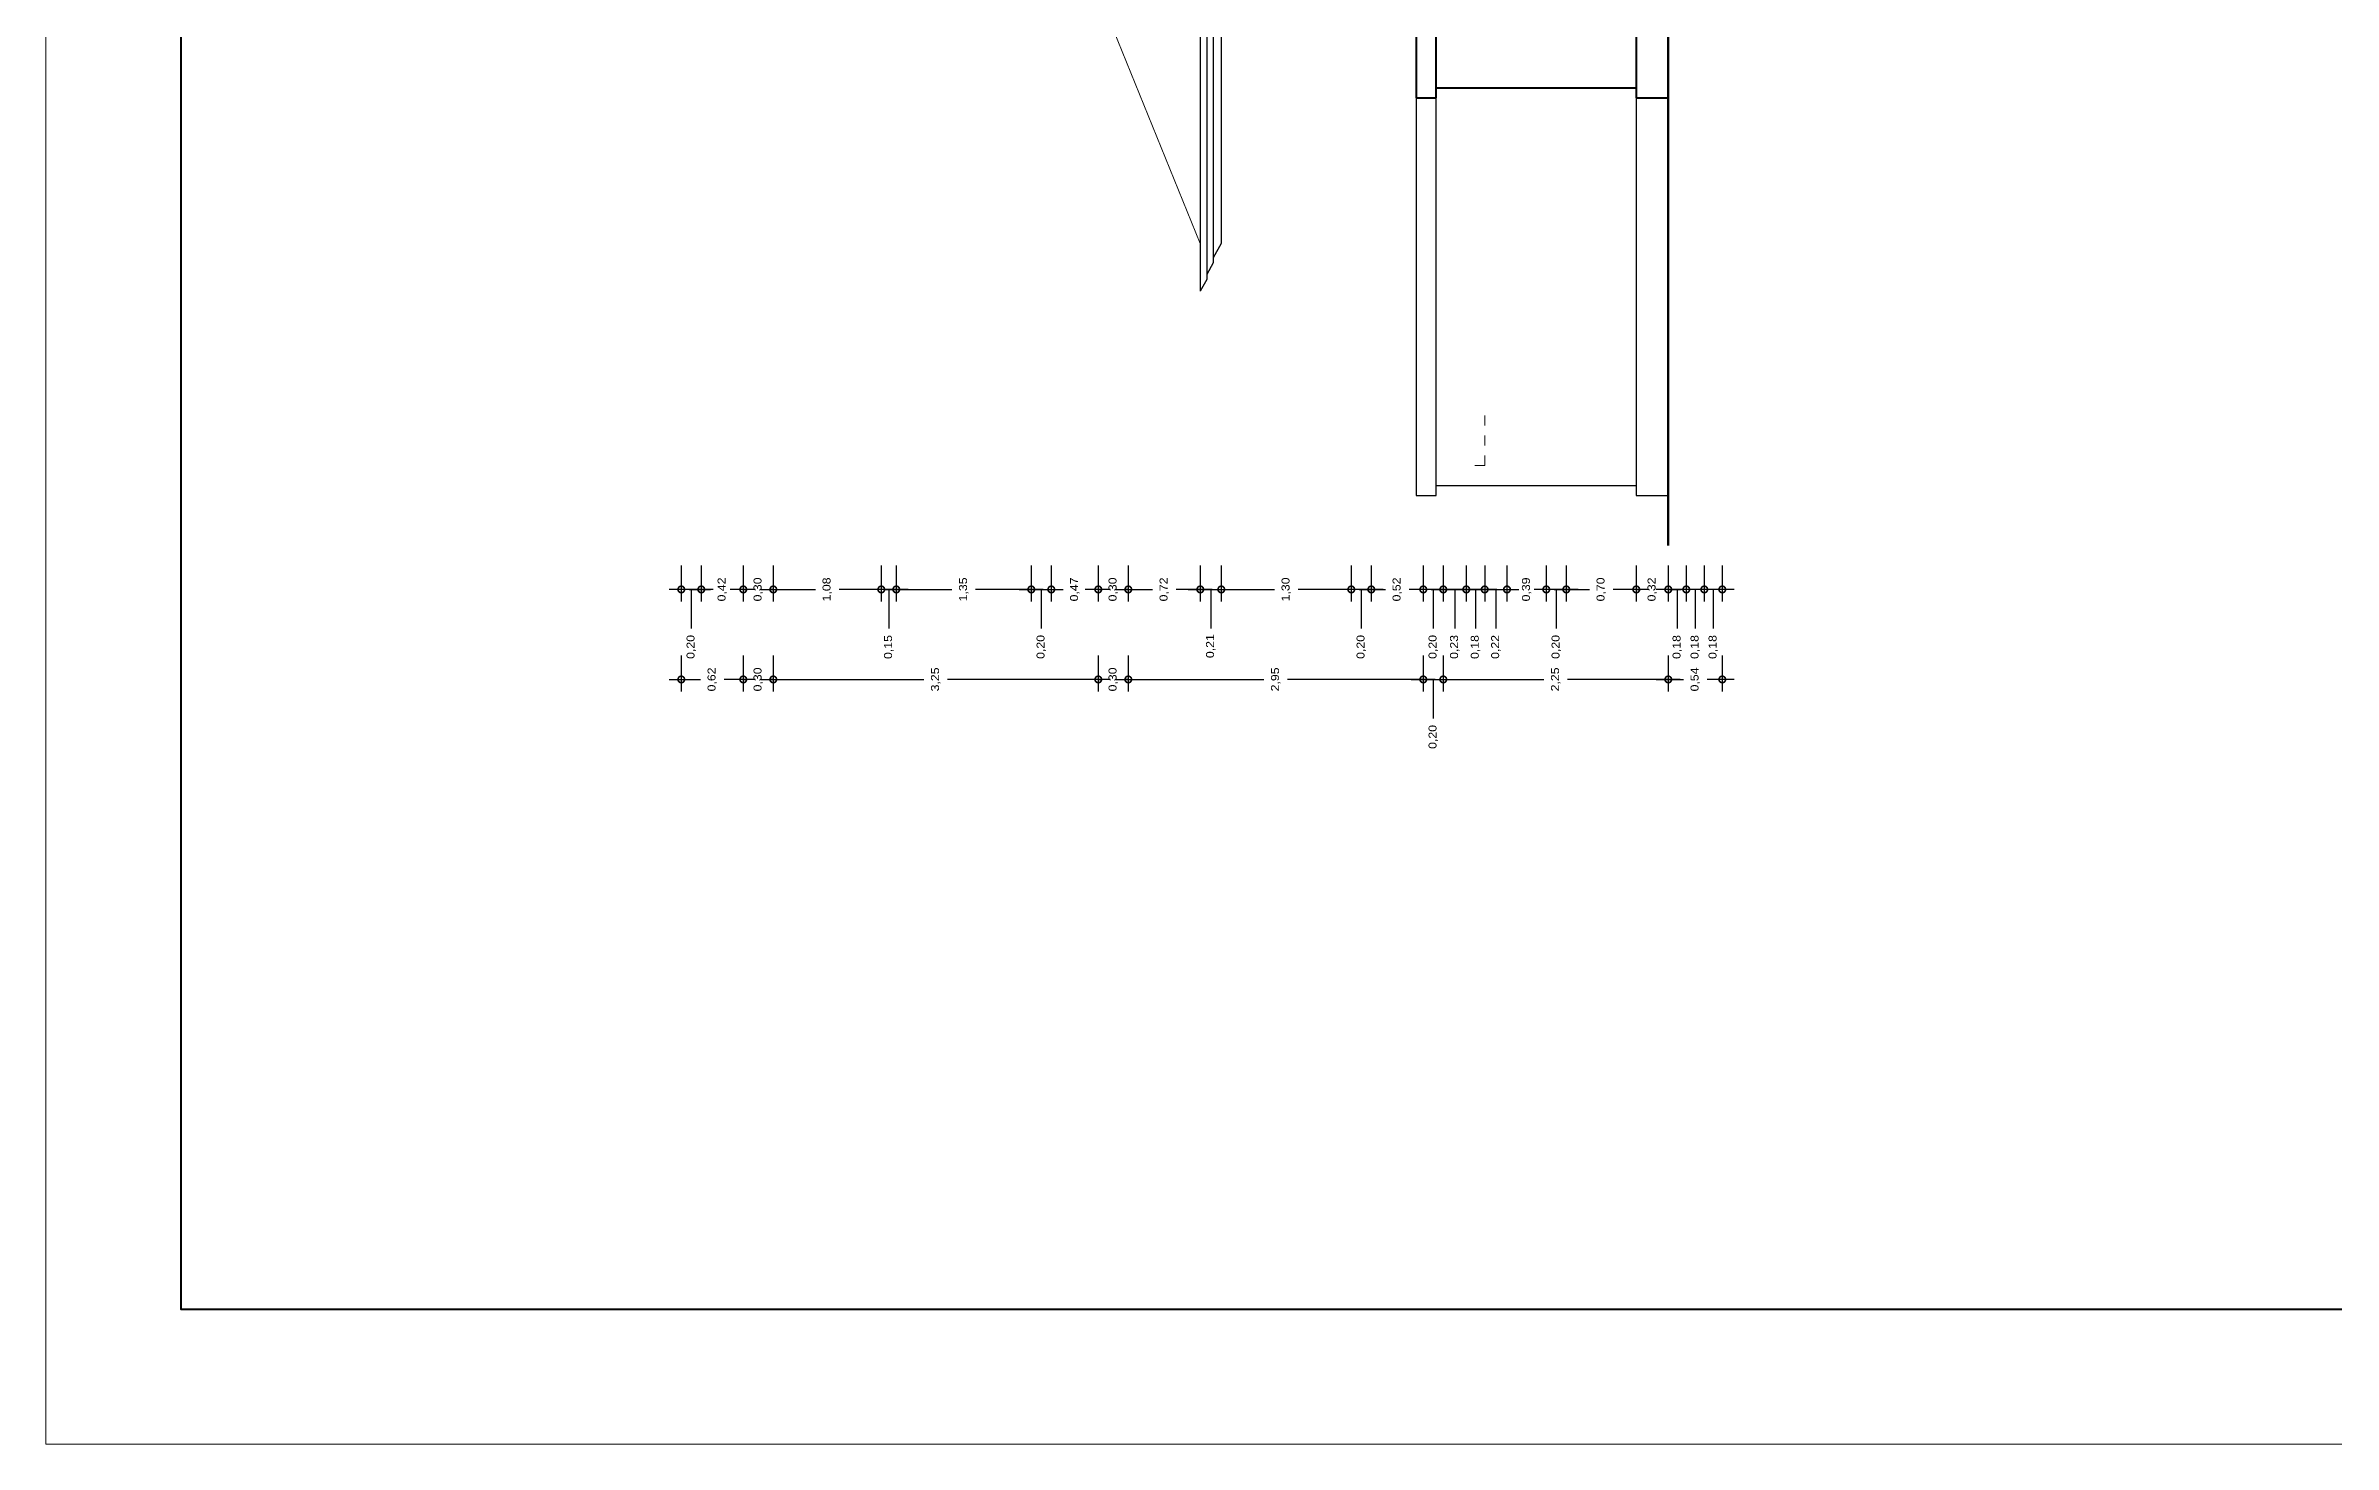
# Model space of a CAD drawing. Header units: millimetres. Extents: x -1459 to -1413, y -119 to 301.
# Drawn here: x -1459.03 to -1436.15, y 165.21 to 179.2 of the extents above; entities that cross this region are included whole.
import ezdxf

# ---------------------------------------------------------------- set-up
doc = ezdxf.new("R2010")
doc.units = ezdxf.units.MM
doc.linetypes.add('RAYITAS', pattern=[0.375, 0.25, -0.125])
doc.layers.get('0').update_dxf_attribs({"lineweight": 0})
doc.layers.get('Defpoints').update_dxf_attribs({"lineweight": 5})
for name, color, linetype, lineweight in [('CORTE PLUMA 5', 5, 'Continuous', 40), ('COTAS', 190, 'Continuous', 9), ('MURO CORTADO', 1, 'Continuous', 60), ('PLUMA 3', 30, 'Continuous', 20), ('PLUMA 4', 8, 'Continuous', 30), ('PROYECCIONES', 40, 'RAYITAS', 13), ('ROTULO', 7, 'Continuous', 5)]:
    doc.layers.add(name, color=color, linetype=linetype, lineweight=lineweight)
doc.styles.add('ARIAL DERECHO', font='arial.ttf', dxfattribs={"width": 1.1})
doc.dimstyles.new('COTAS 50 OK', dxfattribs={"dimtxt": 0.08, "dimasz": 0.13, "dimexe": 0.12, "dimexo": 0.2, "dimgap": 0.07, "dimtad": 0, "dimtih": 1, "dimtoh": 1, "dimzin": 0, "dimtxsty": 'ARIAL DERECHO', "dimblk": 'DOTSMALL', "dimcen": 0.15, "dimdle": 0.12, "dimadec": 0, "dimazin": 0, "dimtfac": 1, "dimtmove": 1, "dimatfit": 3, "dimfxl": 1, "dimtzin": 0, "dimarcsym": 0})

# ---------------------------------------------------------------- blocks, each defined once
blk = doc.blocks.new('_DotSmall')
at = {"color": 0, "linetype": 'ByBlock', "const_width": 0.5}
blk.add_lwpolyline([(-0.0625, 0, 1), (0.0625, 0, 1)], format="xyb", close=True, dxfattribs=at)
blk = doc.blocks.new('*D617')
at = {"layer": 'COTAS', "color": 0, "lineweight": -2}
for p, q in [((-1445.253, 173.102), (-1445.253, 172.742)), ((-1445.053, 173.102), (-1445.053, 172.742)), ((-1445.373, 172.862), (-1444.933, 172.862)), ((-1445.153, 172.862), (-1445.153, 172.611)), ((-1445.153, 172.611), (-1445.153, 172.471))]:
    blk.add_line(p, q, dxfattribs=at)
at = {"layer": 'Defpoints', "color": 0}
for p in [(-1445.253, 173.302), (-1445.053, 173.302), (-1445.053, 172.862)]:
    blk.add_point(p, dxfattribs=at)
at = {"layer": 'COTAS', "color": 0, "lineweight": -2, "xscale": 0.13, "yscale": 0.13, "zscale": 0.13, "rotation": 180}
blk.add_blockref('_DotSmall', (-1445.253, 172.862), dxfattribs=at)
at = {"layer": 'COTAS', "color": 0, "lineweight": -2, "xscale": 0.13, "yscale": 0.13, "zscale": 0.13}
blk.add_blockref('_DotSmall', (-1445.053, 172.862), dxfattribs=at)
at = {"layer": 'COTAS', "color": 0, "insert": (-1445.153, 172.287), "char_height": 0.08, "attachment_point": 5, "rotation": 90, "style": 'ARIAL DERECHO'}
blk.add_mtext('0,20', dxfattribs=at)
blk = doc.blocks.new('*D618')
at = {"layer": 'COTAS', "color": 0, "lineweight": -2}
for p, q in [((-1445.053, 173.102), (-1445.053, 172.742)), ((-1442.803, 173.102), (-1442.803, 172.742)), ((-1445.173, 172.862), (-1444.046, 172.862)), ((-1442.683, 172.862), (-1443.81, 172.862))]:
    blk.add_line(p, q, dxfattribs=at)
at = {"layer": 'Defpoints', "color": 0}
for p in [(-1445.053, 173.302), (-1442.803, 173.302), (-1442.803, 172.862)]:
    blk.add_point(p, dxfattribs=at)
at = {"layer": 'COTAS', "color": 0, "lineweight": -2, "xscale": 0.13, "yscale": 0.13, "zscale": 0.13, "rotation": 180}
blk.add_blockref('_DotSmall', (-1445.053, 172.862), dxfattribs=at)
at = {"layer": 'COTAS', "color": 0, "lineweight": -2, "xscale": 0.13, "yscale": 0.13, "zscale": 0.13}
blk.add_blockref('_DotSmall', (-1442.803, 172.862), dxfattribs=at)
at = {"layer": 'COTAS', "color": 0, "insert": (-1443.928, 172.862), "char_height": 0.08, "attachment_point": 5, "rotation": 90, "style": 'ARIAL DERECHO'}
blk.add_mtext('2,25', dxfattribs=at)
blk = doc.blocks.new('*D597')
at = {"layer": 'COTAS', "color": 0, "lineweight": -2}
for p, q in [((-1445.253, 174.002), (-1445.253, 173.642)), ((-1445.053, 174.002), (-1445.053, 173.642)), ((-1444.933, 173.762), (-1445.373, 173.762)), ((-1445.153, 173.762), (-1445.153, 173.511)), ((-1445.153, 173.511), (-1445.153, 173.371))]:
    blk.add_line(p, q, dxfattribs=at)
at = {"layer": 'Defpoints', "color": 0}
for p in [(-1445.253, 174.202), (-1445.053, 174.202), (-1445.253, 173.762)]:
    blk.add_point(p, dxfattribs=at)
at = {"layer": 'COTAS', "color": 0, "lineweight": -2, "xscale": 0.13, "yscale": 0.13, "zscale": 0.13, "rotation": 180}
blk.add_blockref('_DotSmall', (-1445.253, 173.762), dxfattribs=at)
at = {"layer": 'COTAS', "color": 0, "lineweight": -2, "xscale": 0.13, "yscale": 0.13, "zscale": 0.13}
blk.add_blockref('_DotSmall', (-1445.053, 173.762), dxfattribs=at)
at = {"layer": 'COTAS', "color": 0, "insert": (-1445.153, 173.187), "char_height": 0.08, "attachment_point": 5, "rotation": 90, "style": 'ARIAL DERECHO'}
blk.add_mtext('0,20', dxfattribs=at)
blk = doc.blocks.new('*D598')
at = {"layer": 'COTAS', "color": 0, "lineweight": -2}
for p, q in [((-1451.753, 173.102), (-1451.753, 172.742)), ((-1448.503, 173.102), (-1448.503, 172.742)), ((-1451.873, 172.862), (-1450.246, 172.862)), ((-1448.383, 172.862), (-1450.01, 172.862))]:
    blk.add_line(p, q, dxfattribs=at)
at = {"layer": 'Defpoints', "color": 0}
for p in [(-1451.753, 173.302), (-1448.503, 173.302), (-1448.503, 172.862)]:
    blk.add_point(p, dxfattribs=at)
at = {"layer": 'COTAS', "color": 0, "lineweight": -2, "xscale": 0.13, "yscale": 0.13, "zscale": 0.13, "rotation": 180}
blk.add_blockref('_DotSmall', (-1451.753, 172.862), dxfattribs=at)
at = {"layer": 'COTAS', "color": 0, "lineweight": -2, "xscale": 0.13, "yscale": 0.13, "zscale": 0.13}
blk.add_blockref('_DotSmall', (-1448.503, 172.862), dxfattribs=at)
at = {"layer": 'COTAS', "color": 0, "insert": (-1450.128, 172.862), "char_height": 0.08, "attachment_point": 5, "rotation": 90, "style": 'ARIAL DERECHO'}
blk.add_mtext('3,25', dxfattribs=at)
blk = doc.blocks.new('*D599')
at = {"layer": 'COTAS', "color": 0, "lineweight": -2}
for p, q in [((-1452.673, 174.002), (-1452.673, 173.642)), ((-1452.473, 174.002), (-1452.473, 173.642)), ((-1452.353, 173.762), (-1452.793, 173.762)), ((-1452.573, 173.762), (-1452.573, 173.511)), ((-1452.573, 173.511), (-1452.573, 173.371))]:
    blk.add_line(p, q, dxfattribs=at)
at = {"layer": 'Defpoints', "color": 0}
for p in [(-1452.673, 174.202), (-1452.473, 174.202), (-1452.673, 173.762)]:
    blk.add_point(p, dxfattribs=at)
at = {"layer": 'COTAS', "color": 0, "lineweight": -2, "xscale": 0.13, "yscale": 0.13, "zscale": 0.13, "rotation": 180}
blk.add_blockref('_DotSmall', (-1452.673, 173.762), dxfattribs=at)
at = {"layer": 'COTAS', "color": 0, "lineweight": -2, "xscale": 0.13, "yscale": 0.13, "zscale": 0.13}
blk.add_blockref('_DotSmall', (-1452.473, 173.762), dxfattribs=at)
at = {"layer": 'COTAS', "color": 0, "insert": (-1452.573, 173.187), "char_height": 0.08, "attachment_point": 5, "rotation": 90, "style": 'ARIAL DERECHO'}
blk.add_mtext('0,20', dxfattribs=at)
blk = doc.blocks.new('*D600')
at = {"layer": 'COTAS', "color": 0, "lineweight": -2}
for p, q in [((-1452.053, 174.002), (-1452.053, 173.642)), ((-1451.753, 174.002), (-1451.753, 173.642)), ((-1452.053, 173.762), (-1452.183, 173.762)), ((-1452.053, 173.762), (-1452.021, 173.762)), ((-1451.753, 173.762), (-1451.785, 173.762)), ((-1451.753, 173.762), (-1451.623, 173.762))]:
    blk.add_line(p, q, dxfattribs=at)
at = {"layer": 'Defpoints', "color": 0}
for p in [(-1452.053, 174.202), (-1451.753, 174.202), (-1451.753, 173.762)]:
    blk.add_point(p, dxfattribs=at)
at = {"layer": 'COTAS', "color": 0, "lineweight": -2, "xscale": 0.13, "yscale": 0.13, "zscale": 0.13}
blk.add_blockref('_DotSmall', (-1452.053, 173.762), dxfattribs=at)
at = {"layer": 'COTAS', "color": 0, "lineweight": -2, "xscale": 0.13, "yscale": 0.13, "zscale": 0.13, "rotation": 180}
blk.add_blockref('_DotSmall', (-1451.753, 173.762), dxfattribs=at)
at = {"layer": 'COTAS', "color": 0, "insert": (-1451.903, 173.762), "char_height": 0.08, "attachment_point": 5, "rotation": 90, "style": 'ARIAL DERECHO'}
blk.add_mtext('0,30', dxfattribs=at)
blk = doc.blocks.new('*D601')
at = {"layer": 'COTAS', "color": 0, "lineweight": -2}
for p, q in [((-1452.473, 174.002), (-1452.473, 173.642)), ((-1452.053, 174.002), (-1452.053, 173.642)), ((-1452.593, 173.762), (-1452.381, 173.762)), ((-1451.933, 173.762), (-1452.145, 173.762))]:
    blk.add_line(p, q, dxfattribs=at)
at = {"layer": 'Defpoints', "color": 0}
for p in [(-1452.473, 174.202), (-1452.053, 174.202), (-1452.473, 173.762)]:
    blk.add_point(p, dxfattribs=at)
at = {"layer": 'COTAS', "color": 0, "lineweight": -2, "xscale": 0.13, "yscale": 0.13, "zscale": 0.13, "rotation": 180}
blk.add_blockref('_DotSmall', (-1452.473, 173.762), dxfattribs=at)
at = {"layer": 'COTAS', "color": 0, "lineweight": -2, "xscale": 0.13, "yscale": 0.13, "zscale": 0.13}
blk.add_blockref('_DotSmall', (-1452.053, 173.762), dxfattribs=at)
at = {"layer": 'COTAS', "color": 0, "insert": (-1452.263, 173.762), "char_height": 0.08, "attachment_point": 5, "rotation": 90, "style": 'ARIAL DERECHO'}
blk.add_mtext('0,42', dxfattribs=at)
blk = doc.blocks.new('*D602')
at = {"layer": 'COTAS', "color": 0, "lineweight": -2}
for p, q in [((-1452.053, 173.102), (-1452.053, 172.742)), ((-1451.753, 173.102), (-1451.753, 172.742)), ((-1452.053, 172.862), (-1452.183, 172.862)), ((-1452.053, 172.862), (-1452.021, 172.862)), ((-1451.753, 172.862), (-1451.785, 172.862)), ((-1451.753, 172.862), (-1451.623, 172.862))]:
    blk.add_line(p, q, dxfattribs=at)
at = {"layer": 'Defpoints', "color": 0}
for p in [(-1452.053, 173.302), (-1451.753, 173.302), (-1452.053, 172.862)]:
    blk.add_point(p, dxfattribs=at)
at = {"layer": 'COTAS', "color": 0, "lineweight": -2, "xscale": 0.13, "yscale": 0.13, "zscale": 0.13}
blk.add_blockref('_DotSmall', (-1452.053, 172.862), dxfattribs=at)
at = {"layer": 'COTAS', "color": 0, "lineweight": -2, "xscale": 0.13, "yscale": 0.13, "zscale": 0.13, "rotation": 180}
blk.add_blockref('_DotSmall', (-1451.753, 172.862), dxfattribs=at)
at = {"layer": 'COTAS', "color": 0, "insert": (-1451.903, 172.862), "char_height": 0.08, "attachment_point": 5, "rotation": 90, "style": 'ARIAL DERECHO'}
blk.add_mtext('0,30', dxfattribs=at)
blk = doc.blocks.new('*D603')
at = {"layer": 'COTAS', "color": 0, "lineweight": -2}
for p, q in [((-1452.673, 173.102), (-1452.673, 172.742)), ((-1452.053, 173.102), (-1452.053, 172.742)), ((-1452.793, 172.862), (-1452.481, 172.862)), ((-1451.933, 172.862), (-1452.245, 172.862))]:
    blk.add_line(p, q, dxfattribs=at)
at = {"layer": 'Defpoints', "color": 0}
for p in [(-1452.673, 173.302), (-1452.053, 173.302), (-1452.673, 172.862)]:
    blk.add_point(p, dxfattribs=at)
at = {"layer": 'COTAS', "color": 0, "lineweight": -2, "xscale": 0.13, "yscale": 0.13, "zscale": 0.13, "rotation": 180}
blk.add_blockref('_DotSmall', (-1452.673, 172.862), dxfattribs=at)
at = {"layer": 'COTAS', "color": 0, "lineweight": -2, "xscale": 0.13, "yscale": 0.13, "zscale": 0.13}
blk.add_blockref('_DotSmall', (-1452.053, 172.862), dxfattribs=at)
at = {"layer": 'COTAS', "color": 0, "insert": (-1452.363, 172.862), "char_height": 0.08, "attachment_point": 5, "rotation": 90, "style": 'ARIAL DERECHO'}
blk.add_mtext('0,62', dxfattribs=at)
blk = doc.blocks.new('*D604')
at = {"layer": 'COTAS', "color": 0, "lineweight": -2}
for p, q in [((-1448.973, 174.002), (-1448.973, 173.642)), ((-1448.503, 174.002), (-1448.503, 173.642)), ((-1449.093, 173.762), (-1448.856, 173.762)), ((-1448.383, 173.762), (-1448.62, 173.762))]:
    blk.add_line(p, q, dxfattribs=at)
at = {"layer": 'Defpoints', "color": 0}
for p in [(-1448.973, 174.202), (-1448.503, 174.202), (-1448.503, 173.762)]:
    blk.add_point(p, dxfattribs=at)
at = {"layer": 'COTAS', "color": 0, "lineweight": -2, "xscale": 0.13, "yscale": 0.13, "zscale": 0.13, "rotation": 180}
blk.add_blockref('_DotSmall', (-1448.973, 173.762), dxfattribs=at)
at = {"layer": 'COTAS', "color": 0, "lineweight": -2, "xscale": 0.13, "yscale": 0.13, "zscale": 0.13}
blk.add_blockref('_DotSmall', (-1448.503, 173.762), dxfattribs=at)
at = {"layer": 'COTAS', "color": 0, "insert": (-1448.738, 173.762), "char_height": 0.08, "attachment_point": 5, "rotation": 90, "style": 'ARIAL DERECHO'}
blk.add_mtext('0,47', dxfattribs=at)
blk = doc.blocks.new('*D605')
at = {"layer": 'COTAS', "color": 0, "lineweight": -2}
for p, q in [((-1449.173, 174.002), (-1449.173, 173.642)), ((-1448.973, 174.002), (-1448.973, 173.642)), ((-1449.293, 173.762), (-1448.853, 173.762)), ((-1449.073, 173.762), (-1449.073, 173.511)), ((-1449.073, 173.511), (-1449.073, 173.371))]:
    blk.add_line(p, q, dxfattribs=at)
at = {"layer": 'Defpoints', "color": 0}
for p in [(-1449.173, 174.202), (-1448.973, 174.202), (-1448.973, 173.762)]:
    blk.add_point(p, dxfattribs=at)
at = {"layer": 'COTAS', "color": 0, "lineweight": -2, "xscale": 0.13, "yscale": 0.13, "zscale": 0.13, "rotation": 180}
blk.add_blockref('_DotSmall', (-1449.173, 173.762), dxfattribs=at)
at = {"layer": 'COTAS', "color": 0, "lineweight": -2, "xscale": 0.13, "yscale": 0.13, "zscale": 0.13}
blk.add_blockref('_DotSmall', (-1448.973, 173.762), dxfattribs=at)
at = {"layer": 'COTAS', "color": 0, "insert": (-1449.073, 173.187), "char_height": 0.08, "attachment_point": 5, "rotation": 90, "style": 'ARIAL DERECHO'}
blk.add_mtext('0,20', dxfattribs=at)
blk = doc.blocks.new('*D606')
at = {"layer": 'COTAS', "color": 0, "lineweight": -2}
for p, q in [((-1451.753, 174.002), (-1451.753, 173.642)), ((-1450.673, 174.002), (-1450.673, 173.642)), ((-1451.873, 173.762), (-1451.331, 173.762)), ((-1450.553, 173.762), (-1451.095, 173.762))]:
    blk.add_line(p, q, dxfattribs=at)
at = {"layer": 'Defpoints', "color": 0}
for p in [(-1451.753, 174.202), (-1450.673, 174.202), (-1451.753, 173.762)]:
    blk.add_point(p, dxfattribs=at)
at = {"layer": 'COTAS', "color": 0, "lineweight": -2, "xscale": 0.13, "yscale": 0.13, "zscale": 0.13, "rotation": 180}
blk.add_blockref('_DotSmall', (-1451.753, 173.762), dxfattribs=at)
at = {"layer": 'COTAS', "color": 0, "lineweight": -2, "xscale": 0.13, "yscale": 0.13, "zscale": 0.13}
blk.add_blockref('_DotSmall', (-1450.673, 173.762), dxfattribs=at)
at = {"layer": 'COTAS', "color": 0, "insert": (-1451.213, 173.762), "char_height": 0.08, "attachment_point": 5, "rotation": 90, "style": 'ARIAL DERECHO'}
blk.add_mtext('1,08', dxfattribs=at)
blk = doc.blocks.new('*D607')
at = {"layer": 'COTAS', "color": 0, "lineweight": -2}
for p, q in [((-1450.673, 174.002), (-1450.673, 173.642)), ((-1450.523, 174.002), (-1450.523, 173.642)), ((-1450.403, 173.762), (-1450.793, 173.762)), ((-1450.598, 173.762), (-1450.598, 173.511)), ((-1450.598, 173.511), (-1450.598, 173.371))]:
    blk.add_line(p, q, dxfattribs=at)
at = {"layer": 'Defpoints', "color": 0}
for p in [(-1450.673, 174.202), (-1450.523, 174.202), (-1450.673, 173.762)]:
    blk.add_point(p, dxfattribs=at)
at = {"layer": 'COTAS', "color": 0, "lineweight": -2, "xscale": 0.13, "yscale": 0.13, "zscale": 0.13, "rotation": 180}
blk.add_blockref('_DotSmall', (-1450.673, 173.762), dxfattribs=at)
at = {"layer": 'COTAS', "color": 0, "lineweight": -2, "xscale": 0.13, "yscale": 0.13, "zscale": 0.13}
blk.add_blockref('_DotSmall', (-1450.523, 173.762), dxfattribs=at)
at = {"layer": 'COTAS', "color": 0, "insert": (-1450.598, 173.186), "char_height": 0.08, "attachment_point": 5, "rotation": 90, "style": 'ARIAL DERECHO'}
blk.add_mtext('0,15', dxfattribs=at)
blk = doc.blocks.new('*D608')
at = {"layer": 'COTAS', "color": 0, "lineweight": -2}
for p, q in [((-1450.523, 174.002), (-1450.523, 173.642)), ((-1449.173, 174.002), (-1449.173, 173.642)), ((-1450.643, 173.762), (-1449.966, 173.762)), ((-1449.053, 173.762), (-1449.73, 173.762))]:
    blk.add_line(p, q, dxfattribs=at)
at = {"layer": 'Defpoints', "color": 0}
for p in [(-1450.523, 174.202), (-1449.173, 174.202), (-1449.173, 173.762)]:
    blk.add_point(p, dxfattribs=at)
at = {"layer": 'COTAS', "color": 0, "lineweight": -2, "xscale": 0.13, "yscale": 0.13, "zscale": 0.13, "rotation": 180}
blk.add_blockref('_DotSmall', (-1450.523, 173.762), dxfattribs=at)
at = {"layer": 'COTAS', "color": 0, "lineweight": -2, "xscale": 0.13, "yscale": 0.13, "zscale": 0.13}
blk.add_blockref('_DotSmall', (-1449.173, 173.762), dxfattribs=at)
at = {"layer": 'COTAS', "color": 0, "insert": (-1449.848, 173.762), "char_height": 0.08, "attachment_point": 5, "rotation": 90, "style": 'ARIAL DERECHO'}
blk.add_mtext('1,35', dxfattribs=at)
blk = doc.blocks.new('*D609')
at = {"layer": 'COTAS', "color": 0, "lineweight": -2}
for p, q in [((-1447.483, 174.002), (-1447.483, 173.642)), ((-1447.273, 174.002), (-1447.273, 173.642)), ((-1447.603, 173.762), (-1447.153, 173.762)), ((-1447.378, 173.762), (-1447.378, 173.511)), ((-1447.378, 173.511), (-1447.378, 173.371))]:
    blk.add_line(p, q, dxfattribs=at)
at = {"layer": 'Defpoints', "color": 0}
for p in [(-1447.483, 174.202), (-1447.273, 174.202), (-1447.273, 173.762)]:
    blk.add_point(p, dxfattribs=at)
at = {"layer": 'COTAS', "color": 0, "lineweight": -2, "xscale": 0.13, "yscale": 0.13, "zscale": 0.13, "rotation": 180}
blk.add_blockref('_DotSmall', (-1447.483, 173.762), dxfattribs=at)
at = {"layer": 'COTAS', "color": 0, "lineweight": -2, "xscale": 0.13, "yscale": 0.13, "zscale": 0.13}
blk.add_blockref('_DotSmall', (-1447.273, 173.762), dxfattribs=at)
at = {"layer": 'COTAS', "color": 0, "insert": (-1447.378, 173.195), "char_height": 0.08, "attachment_point": 5, "rotation": 90, "style": 'ARIAL DERECHO'}
blk.add_mtext('0,21', dxfattribs=at)
blk = doc.blocks.new('*D610')
at = {"layer": 'COTAS', "color": 0, "lineweight": -2}
for p, q in [((-1447.273, 174.002), (-1447.273, 173.642)), ((-1445.973, 174.002), (-1445.973, 173.642)), ((-1447.393, 173.762), (-1446.741, 173.762)), ((-1445.853, 173.762), (-1446.505, 173.762))]:
    blk.add_line(p, q, dxfattribs=at)
at = {"layer": 'Defpoints', "color": 0}
for p in [(-1447.273, 174.202), (-1445.973, 174.202), (-1447.273, 173.762)]:
    blk.add_point(p, dxfattribs=at)
at = {"layer": 'COTAS', "color": 0, "lineweight": -2, "xscale": 0.13, "yscale": 0.13, "zscale": 0.13, "rotation": 180}
blk.add_blockref('_DotSmall', (-1447.273, 173.762), dxfattribs=at)
at = {"layer": 'COTAS', "color": 0, "lineweight": -2, "xscale": 0.13, "yscale": 0.13, "zscale": 0.13}
blk.add_blockref('_DotSmall', (-1445.973, 173.762), dxfattribs=at)
at = {"layer": 'COTAS', "color": 0, "insert": (-1446.623, 173.762), "char_height": 0.08, "attachment_point": 5, "rotation": 90, "style": 'ARIAL DERECHO'}
blk.add_mtext('1,30', dxfattribs=at)
blk = doc.blocks.new('*D611')
at = {"layer": 'COTAS', "color": 0, "lineweight": -2}
for p, q in [((-1445.973, 174.002), (-1445.973, 173.642)), ((-1445.773, 174.002), (-1445.773, 173.642)), ((-1445.653, 173.762), (-1446.093, 173.762)), ((-1445.873, 173.762), (-1445.873, 173.511)), ((-1445.873, 173.511), (-1445.873, 173.371))]:
    blk.add_line(p, q, dxfattribs=at)
at = {"layer": 'Defpoints', "color": 0}
for p in [(-1445.973, 174.202), (-1445.773, 174.202), (-1445.973, 173.762)]:
    blk.add_point(p, dxfattribs=at)
at = {"layer": 'COTAS', "color": 0, "lineweight": -2, "xscale": 0.13, "yscale": 0.13, "zscale": 0.13, "rotation": 180}
blk.add_blockref('_DotSmall', (-1445.973, 173.762), dxfattribs=at)
at = {"layer": 'COTAS', "color": 0, "lineweight": -2, "xscale": 0.13, "yscale": 0.13, "zscale": 0.13}
blk.add_blockref('_DotSmall', (-1445.773, 173.762), dxfattribs=at)
at = {"layer": 'COTAS', "color": 0, "insert": (-1445.873, 173.187), "char_height": 0.08, "attachment_point": 5, "rotation": 90, "style": 'ARIAL DERECHO'}
blk.add_mtext('0,20', dxfattribs=at)
blk = doc.blocks.new('*D612')
at = {"layer": 'COTAS', "color": 0, "lineweight": -2}
for p, q in [((-1445.773, 174.002), (-1445.773, 173.642)), ((-1445.253, 174.002), (-1445.253, 173.642)), ((-1445.893, 173.762), (-1445.631, 173.762)), ((-1445.133, 173.762), (-1445.395, 173.762))]:
    blk.add_line(p, q, dxfattribs=at)
at = {"layer": 'Defpoints', "color": 0}
for p in [(-1445.773, 174.202), (-1445.253, 174.202), (-1445.773, 173.762)]:
    blk.add_point(p, dxfattribs=at)
at = {"layer": 'COTAS', "color": 0, "lineweight": -2, "xscale": 0.13, "yscale": 0.13, "zscale": 0.13, "rotation": 180}
blk.add_blockref('_DotSmall', (-1445.773, 173.762), dxfattribs=at)
at = {"layer": 'COTAS', "color": 0, "lineweight": -2, "xscale": 0.13, "yscale": 0.13, "zscale": 0.13}
blk.add_blockref('_DotSmall', (-1445.253, 173.762), dxfattribs=at)
at = {"layer": 'COTAS', "color": 0, "insert": (-1445.513, 173.762), "char_height": 0.08, "attachment_point": 5, "rotation": 90, "style": 'ARIAL DERECHO'}
blk.add_mtext('0,52', dxfattribs=at)
blk = doc.blocks.new('*D613')
at = {"layer": 'COTAS', "color": 0, "lineweight": -2}
for p, q in [((-1444.023, 174.002), (-1444.023, 173.642)), ((-1443.823, 174.002), (-1443.823, 173.642)), ((-1443.703, 173.762), (-1444.143, 173.762)), ((-1443.923, 173.762), (-1443.923, 173.511)), ((-1443.923, 173.511), (-1443.923, 173.371))]:
    blk.add_line(p, q, dxfattribs=at)
at = {"layer": 'Defpoints', "color": 0}
for p in [(-1444.023, 174.202), (-1443.823, 174.202), (-1444.023, 173.762)]:
    blk.add_point(p, dxfattribs=at)
at = {"layer": 'COTAS', "color": 0, "lineweight": -2, "xscale": 0.13, "yscale": 0.13, "zscale": 0.13, "rotation": 180}
blk.add_blockref('_DotSmall', (-1444.023, 173.762), dxfattribs=at)
at = {"layer": 'COTAS', "color": 0, "lineweight": -2, "xscale": 0.13, "yscale": 0.13, "zscale": 0.13}
blk.add_blockref('_DotSmall', (-1443.823, 173.762), dxfattribs=at)
at = {"layer": 'COTAS', "color": 0, "insert": (-1443.923, 173.187), "char_height": 0.08, "attachment_point": 5, "rotation": 90, "style": 'ARIAL DERECHO'}
blk.add_mtext('0,20', dxfattribs=at)
blk = doc.blocks.new('*D614')
at = {"layer": 'COTAS', "color": 0, "lineweight": -2}
for p, q in [((-1443.123, 174.002), (-1443.123, 173.642)), ((-1442.803, 174.002), (-1442.803, 173.642)), ((-1443.123, 173.762), (-1443.253, 173.762)), ((-1443.123, 173.762), (-1443.081, 173.762)), ((-1442.803, 173.762), (-1442.845, 173.762)), ((-1442.803, 173.762), (-1442.673, 173.762))]:
    blk.add_line(p, q, dxfattribs=at)
at = {"layer": 'Defpoints', "color": 0}
for p in [(-1443.123, 174.202), (-1442.803, 174.202), (-1442.803, 173.762)]:
    blk.add_point(p, dxfattribs=at)
at = {"layer": 'COTAS', "color": 0, "lineweight": -2, "xscale": 0.13, "yscale": 0.13, "zscale": 0.13}
blk.add_blockref('_DotSmall', (-1443.123, 173.762), dxfattribs=at)
at = {"layer": 'COTAS', "color": 0, "lineweight": -2, "xscale": 0.13, "yscale": 0.13, "zscale": 0.13, "rotation": 180}
blk.add_blockref('_DotSmall', (-1442.803, 173.762), dxfattribs=at)
at = {"layer": 'COTAS', "color": 0, "insert": (-1442.963, 173.762), "char_height": 0.08, "attachment_point": 5, "rotation": 90, "style": 'ARIAL DERECHO'}
blk.add_mtext('0,32', dxfattribs=at)
blk = doc.blocks.new('*D615')
at = {"layer": 'COTAS', "color": 0, "lineweight": -2}
for p, q in [((-1443.823, 174.002), (-1443.823, 173.642)), ((-1443.123, 174.002), (-1443.123, 173.642)), ((-1443.943, 173.762), (-1443.591, 173.762)), ((-1443.003, 173.762), (-1443.355, 173.762))]:
    blk.add_line(p, q, dxfattribs=at)
at = {"layer": 'Defpoints', "color": 0}
for p in [(-1443.823, 174.202), (-1443.123, 174.202), (-1443.823, 173.762)]:
    blk.add_point(p, dxfattribs=at)
at = {"layer": 'COTAS', "color": 0, "lineweight": -2, "xscale": 0.13, "yscale": 0.13, "zscale": 0.13, "rotation": 180}
blk.add_blockref('_DotSmall', (-1443.823, 173.762), dxfattribs=at)
at = {"layer": 'COTAS', "color": 0, "lineweight": -2, "xscale": 0.13, "yscale": 0.13, "zscale": 0.13}
blk.add_blockref('_DotSmall', (-1443.123, 173.762), dxfattribs=at)
at = {"layer": 'COTAS', "color": 0, "insert": (-1443.473, 173.762), "char_height": 0.08, "attachment_point": 5, "rotation": 90, "style": 'ARIAL DERECHO'}
blk.add_mtext('0,70', dxfattribs=at)
blk = doc.blocks.new('*D616')
at = {"layer": 'COTAS', "color": 0, "lineweight": -2}
for p, q in [((-1442.443, 174.002), (-1442.443, 173.642)), ((-1442.263, 174.002), (-1442.263, 173.642)), ((-1442.143, 173.762), (-1442.563, 173.762)), ((-1442.353, 173.762), (-1442.353, 173.511)), ((-1442.353, 173.511), (-1442.353, 173.371))]:
    blk.add_line(p, q, dxfattribs=at)
at = {"layer": 'Defpoints', "color": 0}
for p in [(-1442.443, 174.202), (-1442.263, 174.202), (-1442.443, 173.762)]:
    blk.add_point(p, dxfattribs=at)
at = {"layer": 'COTAS', "color": 0, "lineweight": -2, "xscale": 0.13, "yscale": 0.13, "zscale": 0.13, "rotation": 180}
blk.add_blockref('_DotSmall', (-1442.443, 173.762), dxfattribs=at)
at = {"layer": 'COTAS', "color": 0, "lineweight": -2, "xscale": 0.13, "yscale": 0.13, "zscale": 0.13}
blk.add_blockref('_DotSmall', (-1442.263, 173.762), dxfattribs=at)
at = {"layer": 'COTAS', "color": 0, "insert": (-1442.353, 173.186), "char_height": 0.08, "attachment_point": 5, "rotation": 90, "style": 'ARIAL DERECHO'}
blk.add_mtext('0,18', dxfattribs=at)
blk = doc.blocks.new('*D621')
at = {"layer": 'COTAS', "color": 0, "lineweight": -2}
for p, q in [((-1444.416, 174.002), (-1444.416, 173.642)), ((-1444.023, 174.002), (-1444.023, 173.642)), ((-1444.536, 173.762), (-1444.338, 173.762)), ((-1443.903, 173.762), (-1444.101, 173.762))]:
    blk.add_line(p, q, dxfattribs=at)
at = {"layer": 'Defpoints', "color": 0}
for p in [(-1444.416, 174.202), (-1444.023, 174.202), (-1444.416, 173.762)]:
    blk.add_point(p, dxfattribs=at)
at = {"layer": 'COTAS', "color": 0, "lineweight": -2, "xscale": 0.13, "yscale": 0.13, "zscale": 0.13, "rotation": 180}
blk.add_blockref('_DotSmall', (-1444.416, 173.762), dxfattribs=at)
at = {"layer": 'COTAS', "color": 0, "lineweight": -2, "xscale": 0.13, "yscale": 0.13, "zscale": 0.13}
blk.add_blockref('_DotSmall', (-1444.023, 173.762), dxfattribs=at)
at = {"layer": 'COTAS', "color": 0, "insert": (-1444.219, 173.762), "char_height": 0.08, "attachment_point": 5, "rotation": 90, "style": 'ARIAL DERECHO'}
blk.add_mtext('0,39', dxfattribs=at)
blk = doc.blocks.new('*D659')
at = {"layer": 'COTAS', "color": 0, "lineweight": -2}
for p, q in [((-1445.053, 174.002), (-1445.053, 173.642)), ((-1444.823, 174.002), (-1444.823, 173.642)), ((-1445.173, 173.762), (-1444.703, 173.762)), ((-1444.938, 173.762), (-1444.938, 173.511)), ((-1444.938, 173.511), (-1444.938, 173.371))]:
    blk.add_line(p, q, dxfattribs=at)
at = {"layer": 'Defpoints', "color": 0}
for p in [(-1445.053, 174.202), (-1444.823, 174.202), (-1444.823, 173.762)]:
    blk.add_point(p, dxfattribs=at)
at = {"layer": 'COTAS', "color": 0, "lineweight": -2, "xscale": 0.13, "yscale": 0.13, "zscale": 0.13, "rotation": 180}
blk.add_blockref('_DotSmall', (-1445.053, 173.762), dxfattribs=at)
at = {"layer": 'COTAS', "color": 0, "lineweight": -2, "xscale": 0.13, "yscale": 0.13, "zscale": 0.13}
blk.add_blockref('_DotSmall', (-1444.823, 173.762), dxfattribs=at)
at = {"layer": 'COTAS', "color": 0, "insert": (-1444.938, 173.187), "char_height": 0.08, "attachment_point": 5, "rotation": 90, "style": 'ARIAL DERECHO'}
blk.add_mtext('0,23', dxfattribs=at)
blk = doc.blocks.new('*D667')
at = {"layer": 'COTAS', "color": 0, "lineweight": -2}
for p, q in [((-1444.639, 174.002), (-1444.639, 173.642)), ((-1444.416, 174.002), (-1444.416, 173.642)), ((-1444.759, 173.762), (-1444.296, 173.762)), ((-1444.527, 173.762), (-1444.527, 173.511)), ((-1444.527, 173.511), (-1444.527, 173.371))]:
    blk.add_line(p, q, dxfattribs=at)
at = {"layer": 'Defpoints', "color": 0}
for p in [(-1444.639, 174.202), (-1444.416, 174.202), (-1444.416, 173.762)]:
    blk.add_point(p, dxfattribs=at)
at = {"layer": 'COTAS', "color": 0, "lineweight": -2, "xscale": 0.13, "yscale": 0.13, "zscale": 0.13, "rotation": 180}
blk.add_blockref('_DotSmall', (-1444.639, 173.762), dxfattribs=at)
at = {"layer": 'COTAS', "color": 0, "lineweight": -2, "xscale": 0.13, "yscale": 0.13, "zscale": 0.13}
blk.add_blockref('_DotSmall', (-1444.416, 173.762), dxfattribs=at)
at = {"layer": 'COTAS', "color": 0, "insert": (-1444.527, 173.187), "char_height": 0.08, "attachment_point": 5, "rotation": 90, "style": 'ARIAL DERECHO'}
blk.add_mtext('0,22', dxfattribs=at)
blk = doc.blocks.new('*D668')
at = {"layer": 'COTAS', "color": 0, "lineweight": -2}
for p, q in [((-1444.823, 174.002), (-1444.823, 173.642)), ((-1444.639, 174.002), (-1444.639, 173.642)), ((-1444.519, 173.762), (-1444.943, 173.762)), ((-1444.731, 173.762), (-1444.731, 173.511)), ((-1444.731, 173.511), (-1444.731, 173.371))]:
    blk.add_line(p, q, dxfattribs=at)
at = {"layer": 'Defpoints', "color": 0}
for p in [(-1444.823, 174.202), (-1444.639, 174.202), (-1444.823, 173.762)]:
    blk.add_point(p, dxfattribs=at)
at = {"layer": 'COTAS', "color": 0, "lineweight": -2, "xscale": 0.13, "yscale": 0.13, "zscale": 0.13, "rotation": 180}
blk.add_blockref('_DotSmall', (-1444.823, 173.762), dxfattribs=at)
at = {"layer": 'COTAS', "color": 0, "lineweight": -2, "xscale": 0.13, "yscale": 0.13, "zscale": 0.13}
blk.add_blockref('_DotSmall', (-1444.639, 173.762), dxfattribs=at)
at = {"layer": 'COTAS', "color": 0, "insert": (-1444.731, 173.186), "char_height": 0.08, "attachment_point": 5, "rotation": 90, "style": 'ARIAL DERECHO'}
blk.add_mtext('0,18', dxfattribs=at)
blk = doc.blocks.new('*D757')
at = {"layer": 'COTAS', "color": 0, "lineweight": -2}
for p, q in [((-1448.503, 174.002), (-1448.503, 173.642)), ((-1448.203, 174.002), (-1448.203, 173.642)), ((-1448.503, 173.762), (-1448.633, 173.762)), ((-1448.503, 173.762), (-1448.471, 173.762)), ((-1448.203, 173.762), (-1448.235, 173.762)), ((-1448.203, 173.762), (-1448.073, 173.762))]:
    blk.add_line(p, q, dxfattribs=at)
at = {"layer": 'Defpoints', "color": 0}
for p in [(-1448.503, 174.202), (-1448.203, 174.202), (-1448.203, 173.762)]:
    blk.add_point(p, dxfattribs=at)
at = {"layer": 'COTAS', "color": 0, "lineweight": -2, "xscale": 0.13, "yscale": 0.13, "zscale": 0.13}
blk.add_blockref('_DotSmall', (-1448.503, 173.762), dxfattribs=at)
at = {"layer": 'COTAS', "color": 0, "lineweight": -2, "xscale": 0.13, "yscale": 0.13, "zscale": 0.13, "rotation": 180}
blk.add_blockref('_DotSmall', (-1448.203, 173.762), dxfattribs=at)
at = {"layer": 'COTAS', "color": 0, "insert": (-1448.353, 173.762), "char_height": 0.08, "attachment_point": 5, "rotation": 90, "style": 'ARIAL DERECHO'}
blk.add_mtext('0,30', dxfattribs=at)
blk = doc.blocks.new('*D758')
at = {"layer": 'COTAS', "color": 0, "lineweight": -2}
for p, q in [((-1448.503, 173.102), (-1448.503, 172.742)), ((-1448.203, 173.102), (-1448.203, 172.742)), ((-1448.503, 172.862), (-1448.633, 172.862)), ((-1448.503, 172.862), (-1448.471, 172.862)), ((-1448.203, 172.862), (-1448.235, 172.862)), ((-1448.203, 172.862), (-1448.073, 172.862))]:
    blk.add_line(p, q, dxfattribs=at)
at = {"layer": 'Defpoints', "color": 0}
for p in [(-1448.503, 173.302), (-1448.203, 173.302), (-1448.203, 172.862)]:
    blk.add_point(p, dxfattribs=at)
at = {"layer": 'COTAS', "color": 0, "lineweight": -2, "xscale": 0.13, "yscale": 0.13, "zscale": 0.13}
blk.add_blockref('_DotSmall', (-1448.503, 172.862), dxfattribs=at)
at = {"layer": 'COTAS', "color": 0, "lineweight": -2, "xscale": 0.13, "yscale": 0.13, "zscale": 0.13, "rotation": 180}
blk.add_blockref('_DotSmall', (-1448.203, 172.862), dxfattribs=at)
at = {"layer": 'COTAS', "color": 0, "insert": (-1448.353, 172.862), "char_height": 0.08, "attachment_point": 5, "rotation": 90, "style": 'ARIAL DERECHO'}
blk.add_mtext('0,30', dxfattribs=at)
blk = doc.blocks.new('*D759')
at = {"layer": 'COTAS', "color": 0, "lineweight": -2}
for p, q in [((-1448.203, 174.002), (-1448.203, 173.642)), ((-1447.483, 174.002), (-1447.483, 173.642)), ((-1448.323, 173.762), (-1447.961, 173.762)), ((-1447.363, 173.762), (-1447.725, 173.762))]:
    blk.add_line(p, q, dxfattribs=at)
at = {"layer": 'Defpoints', "color": 0}
for p in [(-1448.203, 174.202), (-1447.483, 174.202), (-1448.203, 173.762)]:
    blk.add_point(p, dxfattribs=at)
at = {"layer": 'COTAS', "color": 0, "lineweight": -2, "xscale": 0.13, "yscale": 0.13, "zscale": 0.13, "rotation": 180}
blk.add_blockref('_DotSmall', (-1448.203, 173.762), dxfattribs=at)
at = {"layer": 'COTAS', "color": 0, "lineweight": -2, "xscale": 0.13, "yscale": 0.13, "zscale": 0.13}
blk.add_blockref('_DotSmall', (-1447.483, 173.762), dxfattribs=at)
at = {"layer": 'COTAS', "color": 0, "insert": (-1447.843, 173.762), "char_height": 0.08, "attachment_point": 5, "rotation": 90, "style": 'ARIAL DERECHO'}
blk.add_mtext('0,72', dxfattribs=at)
blk = doc.blocks.new('*D760')
at = {"layer": 'COTAS', "color": 0, "lineweight": -2}
for p, q in [((-1448.203, 173.102), (-1448.203, 172.742)), ((-1445.253, 173.102), (-1445.253, 172.742)), ((-1448.323, 172.862), (-1446.846, 172.862)), ((-1445.133, 172.862), (-1446.61, 172.862))]:
    blk.add_line(p, q, dxfattribs=at)
at = {"layer": 'Defpoints', "color": 0}
for p in [(-1448.203, 173.302), (-1445.253, 173.302), (-1445.253, 172.862)]:
    blk.add_point(p, dxfattribs=at)
at = {"layer": 'COTAS', "color": 0, "lineweight": -2, "xscale": 0.13, "yscale": 0.13, "zscale": 0.13, "rotation": 180}
blk.add_blockref('_DotSmall', (-1448.203, 172.862), dxfattribs=at)
at = {"layer": 'COTAS', "color": 0, "lineweight": -2, "xscale": 0.13, "yscale": 0.13, "zscale": 0.13}
blk.add_blockref('_DotSmall', (-1445.253, 172.862), dxfattribs=at)
at = {"layer": 'COTAS', "color": 0, "insert": (-1446.728, 172.862), "char_height": 0.08, "attachment_point": 5, "rotation": 90, "style": 'ARIAL DERECHO'}
blk.add_mtext('2,95', dxfattribs=at)
blk = doc.blocks.new('*D776')
at = {"layer": 'COTAS', "color": 0, "lineweight": -2}
for p, q in [((-1442.623, 174.002), (-1442.623, 173.642)), ((-1442.443, 174.002), (-1442.443, 173.642)), ((-1442.323, 173.762), (-1442.743, 173.762)), ((-1442.533, 173.762), (-1442.533, 173.511)), ((-1442.533, 173.511), (-1442.533, 173.371))]:
    blk.add_line(p, q, dxfattribs=at)
at = {"layer": 'Defpoints', "color": 0}
for p in [(-1442.623, 174.202), (-1442.443, 174.202), (-1442.623, 173.762)]:
    blk.add_point(p, dxfattribs=at)
at = {"layer": 'COTAS', "color": 0, "lineweight": -2, "xscale": 0.13, "yscale": 0.13, "zscale": 0.13, "rotation": 180}
blk.add_blockref('_DotSmall', (-1442.623, 173.762), dxfattribs=at)
at = {"layer": 'COTAS', "color": 0, "lineweight": -2, "xscale": 0.13, "yscale": 0.13, "zscale": 0.13}
blk.add_blockref('_DotSmall', (-1442.443, 173.762), dxfattribs=at)
at = {"layer": 'COTAS', "color": 0, "insert": (-1442.533, 173.186), "char_height": 0.08, "attachment_point": 5, "rotation": 90, "style": 'ARIAL DERECHO'}
blk.add_mtext('0,18', dxfattribs=at)
blk = doc.blocks.new('*D777')
at = {"layer": 'COTAS', "color": 0, "lineweight": -2}
for p, q in [((-1442.803, 174.002), (-1442.803, 173.642)), ((-1442.623, 174.002), (-1442.623, 173.642)), ((-1442.503, 173.762), (-1442.923, 173.762)), ((-1442.713, 173.762), (-1442.713, 173.511)), ((-1442.713, 173.511), (-1442.713, 173.371))]:
    blk.add_line(p, q, dxfattribs=at)
at = {"layer": 'Defpoints', "color": 0}
for p in [(-1442.803, 174.202), (-1442.623, 174.202), (-1442.803, 173.762)]:
    blk.add_point(p, dxfattribs=at)
at = {"layer": 'COTAS', "color": 0, "lineweight": -2, "xscale": 0.13, "yscale": 0.13, "zscale": 0.13, "rotation": 180}
blk.add_blockref('_DotSmall', (-1442.803, 173.762), dxfattribs=at)
at = {"layer": 'COTAS', "color": 0, "lineweight": -2, "xscale": 0.13, "yscale": 0.13, "zscale": 0.13}
blk.add_blockref('_DotSmall', (-1442.623, 173.762), dxfattribs=at)
at = {"layer": 'COTAS', "color": 0, "insert": (-1442.713, 173.186), "char_height": 0.08, "attachment_point": 5, "rotation": 90, "style": 'ARIAL DERECHO'}
blk.add_mtext('0,18', dxfattribs=at)
blk = doc.blocks.new('*D778')
at = {"layer": 'COTAS', "color": 0, "lineweight": -2}
for p, q in [((-1442.803, 173.102), (-1442.803, 172.742)), ((-1442.263, 173.102), (-1442.263, 172.742)), ((-1442.923, 172.862), (-1442.651, 172.862)), ((-1442.143, 172.862), (-1442.415, 172.862))]:
    blk.add_line(p, q, dxfattribs=at)
at = {"layer": 'Defpoints', "color": 0}
for p in [(-1442.803, 173.302), (-1442.263, 173.302), (-1442.263, 172.862)]:
    blk.add_point(p, dxfattribs=at)
at = {"layer": 'COTAS', "color": 0, "lineweight": -2, "xscale": 0.13, "yscale": 0.13, "zscale": 0.13, "rotation": 180}
blk.add_blockref('_DotSmall', (-1442.803, 172.862), dxfattribs=at)
at = {"layer": 'COTAS', "color": 0, "lineweight": -2, "xscale": 0.13, "yscale": 0.13, "zscale": 0.13}
blk.add_blockref('_DotSmall', (-1442.263, 172.862), dxfattribs=at)
at = {"layer": 'COTAS', "color": 0, "insert": (-1442.533, 172.862), "char_height": 0.08, "attachment_point": 5, "rotation": 90, "style": 'ARIAL DERECHO'}
blk.add_mtext('0,54', dxfattribs=at)

msp = doc.modelspace()

# ---------------------------------------------------------------- linework, layer by layer
at = {"layer": 'CORTE PLUMA 5'}
for p, q in [((-1445.323, 182.002), (-1445.323, 178.677)), ((-1445.123, 178.677), (-1445.123, 182.002)), ((-1443.123, 180.317), (-1443.123, 178.677)), ((-1445.323, 178.677), (-1445.123, 178.677)), ((-1445.123, 178.777), (-1443.123, 178.777)), ((-1443.123, 178.677), (-1442.803, 178.677))]:
    msp.add_line(p, q, dxfattribs=at)
at = {"layer": 'MURO CORTADO', "lineweight": 80}
msp.add_line((-1442.803, 174.202), (-1442.803, 181.327), dxfattribs=at)
at = {"layer": 'PLUMA 3'}
msp.add_line((-1447.483, 177.22), (-1448.773, 180.395), dxfattribs=at)
at = {"layer": 'PLUMA 4'}
for p, q in [((-1443.123, 178.677), (-1443.123, 174.702)), ((-1447.273, 177.22), (-1447.353, 177.077)), ((-1447.418, 176.861), (-1447.483, 176.745)), ((-1447.353, 177.027), (-1447.418, 176.911)), ((-1445.123, 174.802), (-1443.123, 174.802)), ((-1443.123, 174.702), (-1442.803, 174.702))]:
    msp.add_line(p, q, dxfattribs=at)
for points in [[(-1447.483, 208.941), (-1447.483, 176.745)], [(-1447.418, 208.819), (-1447.418, 176.861)], [(-1447.353, 208.648), (-1447.353, 177.027)], [(-1447.273, 208.448), (-1447.273, 177.22)], [(-1445.323, 178.677), (-1445.323, 174.702), (-1445.123, 174.702), (-1445.123, 178.677)]]:
    msp.add_lwpolyline(points, dxfattribs=at)
at = {"layer": 'PROYECCIONES', "linetype": 'RAYITAS', "lineweight": 13, "ltscale": 0.3}
for p, q in [((-1444.639, 175.502), (-1444.639, 175.002)), ((-1444.639, 175.002), (-1444.816, 175.002))]:
    msp.add_line(p, q, dxfattribs=at)
at = {"layer": 'ROTULO'}
msp.add_lwpolyline([(-1413.278, 165.214), (-1413.278, 229.714), (-1459.028, 229.714), (-1459.028, 165.214)], close=True, dxfattribs=at)
at = {"layer": 'ROTULO', "lineweight": 40}
msp.add_lwpolyline([(-1414.628, 166.564), (-1414.628, 228.364), (-1457.678, 228.364), (-1457.678, 166.564)], close=True, dxfattribs=at)

# ---------------------------------------------------------------- dimensions: what is measured, and where the dimension line sits
at = {"layer": 'COTAS'}
for base, p1, p2, picture, middle in [((-1452.673, 173.762), (-1452.473, 174.202), (-1452.673, 174.202), '*D599', (-1452.573, 173.301)), ((-1452.473, 173.762), (-1452.053, 174.202), (-1452.473, 174.202), '*D601', (-1452.263, 173.762)), ((-1451.753, 173.762), (-1452.053, 174.202), (-1451.753, 174.202), '*D600', (-1451.903, 173.762)), ((-1451.753, 173.762), (-1450.673, 174.202), (-1451.753, 174.202), '*D606', (-1451.213, 173.762)), ((-1450.673, 173.762), (-1450.523, 174.202), (-1450.673, 174.202), '*D607', (-1450.598, 173.301)), ((-1449.173, 173.762), (-1450.523, 174.202), (-1449.173, 174.202), '*D608', (-1449.848, 173.762)), ((-1448.973, 173.762), (-1449.173, 174.202), (-1448.973, 174.202), '*D605', (-1449.073, 173.301)), ((-1448.503, 173.762), (-1448.973, 174.202), (-1448.503, 174.202), '*D604', (-1448.738, 173.762)), ((-1448.203, 173.762), (-1448.503, 174.202), (-1448.203, 174.202), '*D757', (-1448.353, 173.762)), ((-1448.203, 173.762), (-1447.483, 174.202), (-1448.203, 174.202), '*D759', (-1447.843, 173.762)), ((-1447.273, 173.762), (-1447.483, 174.202), (-1447.273, 174.202), '*D609', (-1447.378, 173.301)), ((-1447.273, 173.762), (-1445.973, 174.202), (-1447.273, 174.202), '*D610', (-1446.623, 173.762)), ((-1445.973, 173.762), (-1445.773, 174.202), (-1445.973, 174.202), '*D611', (-1445.873, 173.301)), ((-1445.773, 173.762), (-1445.253, 174.202), (-1445.773, 174.202), '*D612', (-1445.513, 173.762)), ((-1445.253, 173.762), (-1445.053, 174.202), (-1445.253, 174.202), '*D597', (-1445.153, 173.301)), ((-1444.823, 173.762), (-1445.053, 174.202), (-1444.823, 174.202), '*D659', (-1444.938, 173.301)), ((-1444.823, 173.762), (-1444.639, 174.202), (-1444.823, 174.202), '*D668', (-1444.731, 173.301)), ((-1444.416, 173.762), (-1444.639, 174.202), (-1444.416, 174.202), '*D667', (-1444.527, 173.301)), ((-1444.416, 173.762), (-1444.023, 174.202), (-1444.416, 174.202), '*D621', (-1444.219, 173.762)), ((-1444.023, 173.762), (-1443.823, 174.202), (-1444.023, 174.202), '*D613', (-1443.923, 173.301)), ((-1443.823, 173.762), (-1443.123, 174.202), (-1443.823, 174.202), '*D615', (-1443.473, 173.762)), ((-1442.803, 173.762), (-1443.123, 174.202), (-1442.803, 174.202), '*D614', (-1442.963, 173.762)), ((-1442.803, 173.762), (-1442.623, 174.202), (-1442.803, 174.202), '*D777', (-1442.713, 173.301)), ((-1442.623, 173.762), (-1442.443, 174.202), (-1442.623, 174.202), '*D776', (-1442.533, 173.301)), ((-1442.443, 173.762), (-1442.263, 174.202), (-1442.443, 174.202), '*D616', (-1442.353, 173.301)), ((-1452.673, 172.862), (-1452.053, 173.302), (-1452.673, 173.302), '*D603', (-1452.363, 172.862)), ((-1452.053, 172.862), (-1451.753, 173.302), (-1452.053, 173.302), '*D602', (-1451.903, 172.862)), ((-1448.503, 172.862), (-1451.753, 173.302), (-1448.503, 173.302), '*D598', (-1450.128, 172.862)), ((-1448.203, 172.862), (-1448.503, 173.302), (-1448.203, 173.302), '*D758', (-1448.353, 172.862)), ((-1445.253, 172.862), (-1448.203, 173.302), (-1445.253, 173.302), '*D760', (-1446.728, 172.862)), ((-1445.053, 172.862), (-1445.253, 173.302), (-1445.053, 173.302), '*D617', (-1445.153, 172.401)), ((-1442.803, 172.862), (-1445.053, 173.302), (-1442.803, 173.302), '*D618', (-1443.928, 172.862)), ((-1442.263, 172.862), (-1442.803, 173.302), (-1442.263, 173.302), '*D778', (-1442.533, 172.862))]:
    dim = msp.add_linear_dim(base=base, p1=p1, p2=p2, angle=180, dimstyle='COTAS 50 OK', dxfattribs=at)
    dim.commit()
    dim.dimension.update_dxf_attribs({"geometry": picture, "text_midpoint": middle})

doc.saveas('drawing.dxf')
